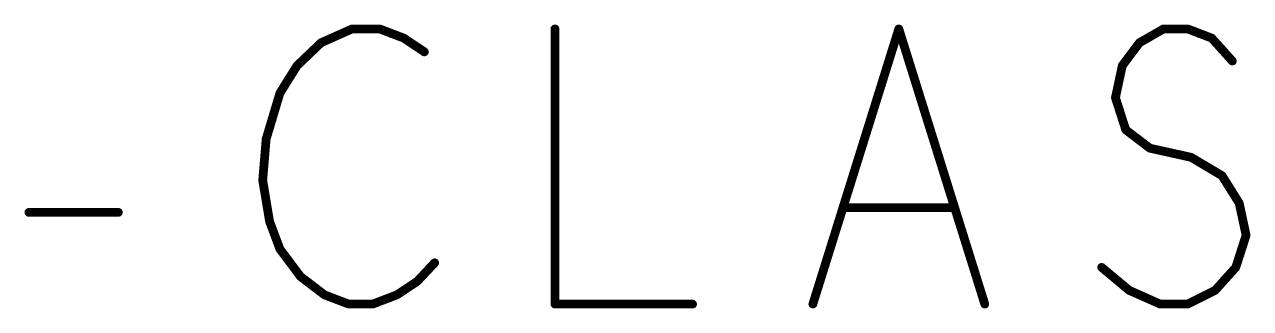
# Model space of a CAD drawing. Extents: x -18 to 16.1, y -6.6 to 15.5.
# Drawn here: x 1.571 to 2.409, y 12.52 to 12.714 of the extents above; entities that cross this region are included whole.
import ezdxf

# ---------------------------------------------------------------- set-up
doc = ezdxf.new("R2010")
doc.units = 0
doc.layers.get('0').update_dxf_attribs({"linetype": 'CONTINUOUS'})
doc.layers.add('FAB', color=13, linetype='CONTINUOUS')

# ---------------------------------------------------------------- blocks, each defined once
blk = doc.blocks.new('ROUND_1')
at = {"const_width": 0.003}
blk.add_lwpolyline([(-0.0015, 0, 1), (0.0015, 0, 1)], format="xyb", close=True, dxfattribs=at)

msp = doc.modelspace()

# ---------------------------------------------------------------- linework, layer by layer
at = {"layer": 'FAB', "const_width": 0.006}
for points in [[(1.79495, 12.71075), (1.7738, 12.70134)], [(1.81375, 12.71075), (1.79495, 12.71075)], [(1.8302, 12.70448), (1.81375, 12.71075)], [(1.9336, 12.71075), (1.9336, 12.52275)], [(2.10985, 12.52275), (2.1686, 12.71075)], [(2.1686, 12.71075), (2.22735, 12.52275)], [(2.3331, 12.70134), (2.34955, 12.71075)], [(2.34955, 12.71075), (2.366, 12.71075)], [(2.366, 12.71075), (2.38245, 12.70448)], [(1.7738, 12.70134), (1.75735, 12.68568)], [(1.8443, 12.69508), (1.8302, 12.70448)], [(2.32135, 12.68568), (2.3331, 12.70134)], [(2.38245, 12.70448), (2.39655, 12.68881)], [(1.75735, 12.68568), (1.7456, 12.66688)], [(2.31665, 12.66375), (2.32135, 12.68568)], [(1.7456, 12.66688), (1.73619, 12.63555)], [(2.3237, 12.64181), (2.31665, 12.66375)], [(2.34015, 12.62928), (2.3237, 12.64181)], [(1.73619, 12.63555), (1.73385, 12.60735)], [(2.36835, 12.62302), (2.34015, 12.62928)], [(2.3895, 12.61048), (2.36835, 12.62302)], [(2.40125, 12.59168), (2.3895, 12.61048)], [(1.73385, 12.60735), (1.73855, 12.57915)], [(2.40595, 12.56975), (2.40125, 12.59168)], [(1.57405, 12.58541), (1.63515, 12.58541)], [(2.2062, 12.58855), (2.131, 12.58855)], [(1.73855, 12.57915), (1.7456, 12.56035)], [(2.3989, 12.54781), (2.40595, 12.56975)], [(1.7456, 12.56035), (1.7597, 12.54154)], [(1.8396, 12.53841), (1.85135, 12.55094)], [(1.7597, 12.54154), (1.77615, 12.52901)], [(2.30725, 12.54781), (2.32605, 12.53215)], [(2.3848, 12.53215), (2.3989, 12.54781)], [(1.8255, 12.52901), (1.8396, 12.53841)], [(2.32605, 12.53215), (2.3472, 12.52275)], [(2.366, 12.52275), (2.3848, 12.53215)], [(1.77615, 12.52901), (1.7926, 12.52275)], [(1.80905, 12.52275), (1.8255, 12.52901)], [(1.7926, 12.52275), (1.80905, 12.52275)], [(1.9336, 12.52275), (2.0276, 12.52275)], [(2.3472, 12.52275), (2.366, 12.52275)]]:
    msp.add_lwpolyline(points, dxfattribs=at)

# ---------------------------------------------------------------- block references
at = {"layer": 'FAB'}
for p in [(1.79495, 12.71075), (1.79495, 12.71075), (1.81375, 12.71075), (1.81375, 12.71075), (1.9336, 12.71075), (2.1686, 12.71075), (2.1686, 12.71075), (2.34955, 12.71075), (2.34955, 12.71075), (2.366, 12.71075), (2.366, 12.71075), (1.7738, 12.70134), (1.7738, 12.70134), (1.8302, 12.70448), (1.8302, 12.70448), (2.3331, 12.70134), (2.3331, 12.70134), (2.38245, 12.70448), (2.38245, 12.70448), (1.8443, 12.69508), (1.75735, 12.68568), (1.75735, 12.68568), (2.32135, 12.68568), (2.32135, 12.68568), (2.39655, 12.68881), (1.7456, 12.66688), (1.7456, 12.66688), (2.31665, 12.66375), (2.31665, 12.66375), (2.3237, 12.64181), (2.3237, 12.64181), (1.73619, 12.63555), (1.73619, 12.63555), (2.34015, 12.62928), (2.34015, 12.62928), (2.36835, 12.62302), (2.36835, 12.62302), (2.3895, 12.61048), (2.3895, 12.61048), (1.73385, 12.60735), (1.73385, 12.60735), (2.40125, 12.59168), (2.40125, 12.59168), (1.57405, 12.58541), (1.63515, 12.58541), (2.131, 12.58855), (2.2062, 12.58855), (1.73855, 12.57915), (1.73855, 12.57915), (2.40595, 12.56975), (2.40595, 12.56975), (1.7456, 12.56035), (1.7456, 12.56035), (1.85135, 12.55094), (1.7597, 12.54154), (1.7597, 12.54154), (2.30725, 12.54781), (2.3989, 12.54781), (2.3989, 12.54781), (1.8396, 12.53841), (1.8396, 12.53841), (2.32605, 12.53215), (2.32605, 12.53215), (2.3848, 12.53215), (2.3848, 12.53215), (1.77615, 12.52901), (1.77615, 12.52901), (1.8255, 12.52901), (1.8255, 12.52901), (1.7926, 12.52275), (1.7926, 12.52275), (1.80905, 12.52275), (1.80905, 12.52275), (1.9336, 12.52275), (1.9336, 12.52275), (2.0276, 12.52275), (2.10985, 12.52275), (2.22735, 12.52275), (2.3472, 12.52275), (2.3472, 12.52275), (2.366, 12.52275), (2.366, 12.52275)]:
    msp.add_blockref('ROUND_1', p, dxfattribs=at)

doc.saveas('drawing.dxf')
